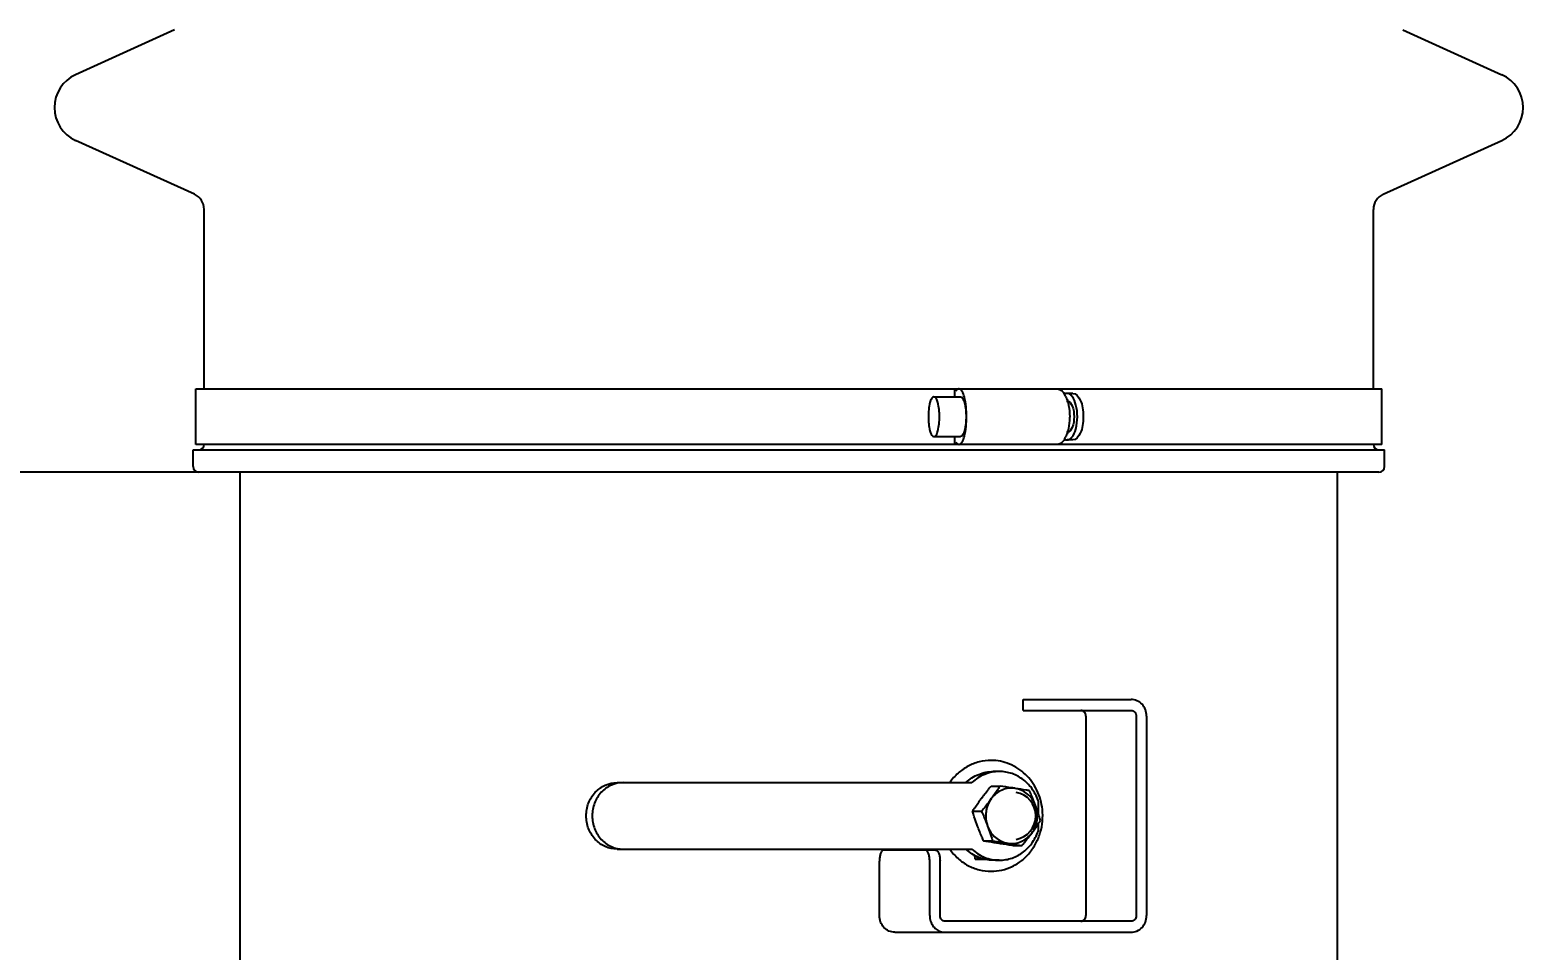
# Model space of a CAD drawing. Header units: millimetres. Extents: x 11802 to 19889, y -472 to 9054.
# Drawn here: x 12713.9 to 12983.4, y 6923.2 to 7089.2 of the extents above; entities that cross this region are included whole.
import ezdxf

# ---------------------------------------------------------------- set-up
doc = ezdxf.new("R2010")
doc.units = ezdxf.units.MM
doc.header["$LTSCALE"] = 307.34
doc.header["$PDMODE"] = 3
doc.header["$PDSIZE"] = 8
doc.layers.get('0').update_dxf_attribs({"linetype": 'CONTINUOUS'})
doc.layers.get('Defpoints').update_dxf_attribs({"linetype": 'CONTINUOUS'})
doc.styles.get("Standard").update_dxf_attribs({"font": 'calibri.ttf'})
doc.dimstyles.new('DIMSTYLE_1', dxfattribs={"dimtxt": 35, "dimasz": 35, "dimexe": 1.5, "dimexo": 1, "dimgap": 0.875, "dimtad": 1, "dimdsep": 46, "dimtxsty": 'Standard', "dimblk": '_FILLED', "dimblk1": '_FILLED', "dimblk2": '_FILLED', "dimcen": 0.09, "dimazin": 2, "dimtp": 0.01, "dimtm": 0.01, "dimtfac": 1, "dimtofl": 0, "dimtmove": 0, "dimatfit": 3, "dimldrblk": '_FILLED', "dimfxl": 1, "dimtolj": 1, "dimarcsym": 0})

# ---------------------------------------------------------------- blocks, each defined once
blk = doc.blocks.new('_FILLED')
at = {"color": 0, "linetype": 'ByBlock'}
blk.add_solid([(0, 0), (-1, 0.2143), (-1, -0.2143)], dxfattribs=at)
blk = doc.blocks.new('*D785')
at = {"color": 0, "linetype": 'Continuous', "lineweight": -2}
for p, q in [((12802.23, 7509.42), (12617.66, 7509.42)), ((12619.16, 7044.42), (12619.16, 7474.42)), ((12802.23, 7009.42), (12617.66, 7009.42))]:
    blk.add_line(p, q, dxfattribs=at)
at = {"layer": 'Defpoints', "color": 0}
for p in [(12619.16, 7509.42), (12803.23, 7509.42), (12803.23, 7009.42)]:
    blk.add_point(p, dxfattribs=at)
at = {"color": 0, "linetype": 'ByBlock', "lineweight": -2, "xscale": 35, "yscale": 35, "zscale": 35}
for p, rotation in [((12619.16, 7509.42), 90), ((12619.16, 7009.42), 270)]:
    blk.add_blockref('_FILLED', p, dxfattribs=dict(at, rotation=rotation))
at = {"color": 0, "insert": (12571.62, 7259.08), "char_height": 35, "attachment_point": 2, "rotation": 90, "line_spacing_factor": 0.9}
blk.add_mtext('\\A1;B', dxfattribs=at)
blk = doc.blocks.new('*D789')
at = {"color": 0, "linetype": 'Continuous', "lineweight": -2}
for p, q in [((12841.83, 7799.92), (12420.68, 7799.92)), ((12422.18, 6274.92), (12422.18, 7764.92)), ((12287.83, 6239.92), (12423.68, 6239.92))]:
    blk.add_line(p, q, dxfattribs=at)
at = {"layer": 'Defpoints', "color": 0}
for p in [(12422.18, 7799.92), (12842.83, 7799.92), (12286.83, 6239.92)]:
    blk.add_point(p, dxfattribs=at)
at = {"color": 0, "linetype": 'ByBlock', "lineweight": -2, "xscale": 35, "yscale": 35, "zscale": 35}
for p, rotation in [((12422.18, 7799.92), 90), ((12422.18, 6239.92), 270)]:
    blk.add_blockref('_FILLED', p, dxfattribs=dict(at, rotation=rotation))
at = {"color": 0, "insert": (12374.64, 7011.81), "char_height": 35, "attachment_point": 2, "rotation": 90, "line_spacing_factor": 0.9}
blk.add_mtext('\\A1;G', dxfattribs=at)

msp = doc.modelspace()

# ---------------------------------------------------------------- linework, layer by layer
at = {"color": 0, "linetype": 'Continuous'}
for p, q in [((12740.05573, 7089.1887), (12722.17309, 7081.09318)), ((12961.70509, 7089.1887), (12979.58773, 7081.09318)), ((12743.61764, 7059.5422), (12722.17309, 7069.25021)), ((12958.14318, 7059.5422), (12979.58773, 7069.25021)), ((12745.38041, 7024.4217), (12745.38041, 7056.80921)), ((12956.38041, 7024.4217), (12956.38041, 7056.80921)), ((12743.88041, 7014.4217), (12743.88041, 7024.4217)), ((12743.88041, 7024.4217), (12957.88041, 7024.4217)), ((12877.07642, 7023.00923), (12881.87596, 7023.00923)), ((12880.87454, 7023.00923), (12880.87454, 7024.4217)), ((12881.06579, 7024.0812), (12881.01595, 7024.04815)), ((12902.17245, 7023.6248), (12901.10077, 7023.6248)), ((12957.88041, 7014.4217), (12957.88041, 7024.4217)), ((12877.07642, 7015.83417), (12881.87596, 7015.83417)), ((12880.87454, 7014.4217), (12880.87454, 7015.83417)), ((12881.01595, 7014.79524), (12881.06579, 7014.7622)), ((12902.17245, 7015.2186), (12901.10077, 7015.2186)), ((12743.38041, 7010.4217), (12743.38041, 7013.4217)), ((12743.38041, 7013.4217), (12958.38041, 7013.4217)), ((12957.88041, 7014.4217), (12743.88041, 7014.4217)), ((12958.38041, 7010.4217), (12958.38041, 7013.4217)), ((12957.38041, 7009.4217), (12744.38041, 7009.4217)), ((12751.88041, 6857.73433), (12751.88041, 7009.4217)), ((12949.88041, 6857.47813), (12949.88041, 7009.4217)), ((12893.17564, 6966.4217), (12893.17564, 6968.4217)), ((12893.17564, 6968.4217), (12912.65452, 6968.4217)), ((12893.17564, 6966.4217), (12912.65452, 6966.4217)), ((12904.5135, 6965.4217), (12904.5135, 6929.4217)), ((12913.58634, 6965.4217), (12913.58634, 6929.4217)), ((12915.44999, 6965.4217), (12915.44999, 6929.4217)), ((12888.87886, 6955.4217), (12887.79012, 6955.4217)), ((12819.91661, 6953.4217), (12883.94812, 6953.4217)), ((12887.39325, 6952.78758), (12889.00347, 6952.78758)), ((12895.95932, 6947.71562), (12895.95932, 6949.92426)), ((12884.05588, 6948.25924), (12885.66611, 6948.25924)), ((12895.95932, 6944.91913), (12895.95932, 6946.05103)), ((12886.04148, 6942.89336), (12887.65171, 6942.89336)), ((12891.36446, 6942.05582), (12892.97468, 6942.05582)), ((12819.91661, 6941.4217), (12883.94812, 6941.4217)), ((12867.24059, 6929.4217), (12867.24059, 6939.2217)), ((12877.45125, 6941.2217), (12867.96642, 6941.2217)), ((12876.31343, 6929.4217), (12876.31343, 6939.2217)), ((12878.17708, 6929.4217), (12878.17708, 6939.2217)), ((12884.53289, 6939.60593), (12884.44272, 6940.30878)), ((12884.53289, 6939.60593), (12884.8958, 6939.60593)), ((12884.53289, 6939.60593), (12886.31877, 6939.58986)), ((12884.83165, 6940.10598), (12884.8958, 6939.60593)), ((12884.8958, 6939.60593), (12886.30754, 6939.59322)), ((12888.87886, 6939.4217), (12887.79012, 6939.4217)), ((12890.22622, 6939.55796), (12890.48654, 6939.55562)), ((12890.48654, 6939.55562), (12890.49831, 6939.63719)), ((12912.65452, 6928.4217), (12879.1089, 6928.4217)), ((12870.03606, 6926.4217), (12912.65452, 6926.4217))]:
    msp.add_line(p, q, dxfattribs=at)
for centre, radius, start, end in [((12724.85376, 7075.1717), 6.5, 114.3563913, 245.6436087), ((12976.90706, 7075.1717), 6.5, 294.3563913, 65.6436087), ((12742.38041, 7056.80921), 3, 0, 65.6436087), ((12959.38041, 7056.80921), 3, 114.3563913, 180), ((12897.47762, 7021.52515), 3.72988, 30.0759438, 32.1679593), ((12896.98675, 7021.24509), 4.29501, 25.8803255, 30.0273154), ((12894.13947, 7020.10821), 7.36544, 15.3901158, 17.4535047), ((12897.44664, 7017.33666), 3.76591, 328.2565485, 329.9214276), ((12896.98647, 7017.59845), 4.29532, 329.9759501, 334.1195718), ((12894.13947, 7018.73519), 7.36544, 342.5464953, 344.6098842), ((12900.50601, 7016.92415), 1.90482, 316.2754014, 317.7206998), ((12744.38041, 7014.4217), 1, 270, 0), ((12957.38041, 7014.4217), 1, 180, 270), ((12744.38041, 7010.4217), 1, 180, 270), ((12957.38041, 7010.4217), 1, 270, 0), ((12921.37337, 6924.1749), 44.41145, 143.4499366, 143.6097393), ((12891.16383, 6947.4217), 4.3, 279.9167594, 80.0832406)]:
    msp.add_arc(centre, radius, start, end, dxfattribs=at)
for points, knots in [([(12877.07642, 7023.00923), (12876.9191, 7023.00923), (12876.56036, 7022.63459), (12876.18762, 7021.43444), (12876.07077, 7020.27292), (12876.07077, 7019.4217)], [0, 0, 0, 0, 0.121986884, 0.339969656, 1, 1, 1, 1]), ([(12878.08208, 7019.4217), (12878.08208, 7020.27292), (12877.96522, 7021.43444), (12877.59249, 7022.63459), (12877.23375, 7023.00923), (12877.07642, 7023.00923)], [0, 0, 0, 0, 0.660030673, 0.87801327, 1, 1, 1, 1]), ([(12881.01595, 7024.04819), (12880.97077, 7024.04747), (12880.89556, 7024.21282), (12880.88229, 7024.33015), (12880.87454, 7024.4217)], [0, 0, 0, 0, 0.329707133, 1, 1, 1, 1]), ([(12881.11858, 7024.14988), (12881.10957, 7024.13888), (12881.09163, 7024.11625), (12881.07438, 7024.09308), (12881.06579, 7024.0812)], [0, 0, 0, 0, 0.492236339, 1, 1, 1, 1]), ([(12881.57553, 7024.42163), (12881.53638, 7024.42166), (12881.35443, 7024.39351), (12881.20842, 7024.25958), (12881.11858, 7024.14988)], [0, 0, 0, 0, 0.216369771, 1, 1, 1, 1]), ([(12882.97694, 7019.4217), (12882.97694, 7020.60807), (12882.81439, 7022.22688), (12882.2945, 7023.89949), (12881.79475, 7024.42144), (12881.57553, 7024.42163)], [0, 0, 0, 0, 0.660058511, 0.878030608, 1, 1, 1, 1]), ([(12881.87554, 7023.00917), (12882.03277, 7023.00952), (12882.39186, 7022.63501), (12882.76471, 7021.43496), (12882.88161, 7020.27314), (12882.88161, 7019.4217)], [0, 0, 0, 0, 0.121907257, 0.339855101, 1, 1, 1, 1]), ([(12899.36144, 7024.42163), (12899.47574, 7024.42157), (12900.01548, 7024.32198), (12900.41025, 7023.86795), (12900.63493, 7023.51095)], [0, 0, 0, 0, 0.213212852, 1, 1, 1, 1]), ([(12902.0322, 7023.0604), (12901.99809, 7023.10495), (12901.86758, 7023.26347), (12901.71147, 7023.4033), (12901.58372, 7023.48078)], [0, 0, 0, 0, 0.273018465, 1, 1, 1, 1]), ([(12902.96168, 7019.4217), (12902.96168, 7020.12675), (12902.82714, 7021.3897), (12902.37304, 7022.61522), (12902.0322, 7023.0604)], [0, 0, 0, 0, 0.557034882, 1, 1, 1, 1]), ([(12902.17279, 7023.62472), (12902.77343, 7023.62434), (12903.56511, 7022.48096), (12903.93629, 7020.99228), (12904.03335, 7019.95993), (12904.03335, 7019.4217)], [0, 0, 0, 0, 0.372427288, 0.666269096, 1, 1, 1, 1]), ([(12901.17094, 7022.27427), (12901.57751, 7022.22276), (12902.2715, 7021.10599), (12902.36571, 7020.08615), (12902.36571, 7019.4217)], [0, 0, 0, 0, 0.381485348, 1, 1, 1, 1]), ([(12901.24079, 7022.06292), (12901.29664, 7021.86022), (12901.49756, 7020.9937), (12901.57487, 7020.10036), (12901.57487, 7019.4217)], [0, 0, 0, 0, 0.236530803, 1, 1, 1, 1]), ([(12876.07077, 7019.4217), (12876.07077, 7018.57042), (12876.18753, 7017.4088), (12876.56045, 7016.20876), (12876.91919, 7015.83416), (12877.07649, 7015.83421)], [0, 0, 0, 0, 0.660071189, 0.878037689, 1, 1, 1, 1]), ([(12877.07649, 7015.83421), (12877.23379, 7015.83426), (12877.59241, 7016.20886), (12877.96536, 7017.40891), (12878.08208, 7018.57046), (12878.08208, 7019.4217)], [0, 0, 0, 0, 0.121971166, 0.339941574, 1, 1, 1, 1]), ([(12881.57553, 7014.42177), (12881.79475, 7014.42195), (12882.2945, 7014.94391), (12882.81439, 7016.61652), (12882.97694, 7018.23533), (12882.97694, 7019.4217)], [0, 0, 0, 0, 0.121969392, 0.339941489, 1, 1, 1, 1]), ([(12882.88161, 7019.4217), (12882.88161, 7018.57047), (12882.76476, 7017.40895), (12882.39202, 7016.2088), (12882.03328, 7015.83417), (12881.87596, 7015.83417)], [0, 0, 0, 0, 0.660030673, 0.87801327, 1, 1, 1, 1]), ([(12902.36571, 7019.4217), (12902.36571, 7018.75719), (12902.27149, 7017.73752), (12901.57755, 7016.62046), (12901.17103, 7016.56914)], [0, 0, 0, 0, 0.618577144, 1, 1, 1, 1]), ([(12901.57487, 7019.4217), (12901.57487, 7019.19068), (12901.54715, 7018.30243), (12901.41553, 7017.41465), (12901.24079, 7016.78047)], [0, 0, 0, 0, 0.259912828, 1, 1, 1, 1]), ([(12901.91534, 7015.64269), (12902.3029, 7016.06883), (12902.81382, 7017.35474), (12902.96168, 7018.67286), (12902.96168, 7019.4217)], [0, 0, 0, 0, 0.434782553, 1, 1, 1, 1]), ([(12904.03335, 7019.4217), (12904.03335, 7018.88347), (12903.93629, 7017.85112), (12903.56511, 7016.36244), (12902.77343, 7015.21906), (12902.17279, 7015.21868)], [0, 0, 0, 0, 0.3337308, 0.627572604, 1, 1, 1, 1]), ([(12880.87454, 7014.4217), (12880.88229, 7014.51325), (12880.89556, 7014.63057), (12880.97077, 7014.79592), (12881.01595, 7014.7952)], [0, 0, 0, 0, 0.670292867, 1, 1, 1, 1]), ([(12881.06579, 7014.7622), (12881.07438, 7014.75032), (12881.09163, 7014.72715), (12881.10957, 7014.70451), (12881.11858, 7014.69351)], [0, 0, 0, 0, 0.507763661, 1, 1, 1, 1]), ([(12881.11858, 7014.69351), (12881.15285, 7014.65167), (12881.27275, 7014.51977), (12881.44945, 7014.42166), (12881.57553, 7014.42177)], [0, 0, 0, 0, 0.300214045, 1, 1, 1, 1]), ([(12900.64922, 7015.35534), (12900.56201, 7015.21445), (12900.25724, 7014.77676), (12899.73732, 7014.42197), (12899.36144, 7014.42177)], [0, 0, 0, 0, 0.305946149, 1, 1, 1, 1]), ([(12901.10117, 7015.21867), (12901.16875, 7015.21872), (12901.46567, 7015.25561), (12901.72473, 7015.44256), (12901.88257, 7015.60755)], [0, 0, 0, 0, 0.228368921, 1, 1, 1, 1]), ([(12904.5135, 6965.4217), (12904.5135, 6965.67435), (12904.36513, 6966.07077), (12903.95173, 6966.36763), (12903.70323, 6966.4217), (12903.58168, 6966.4217)], [0, 0, 0, 0, 0.507135658, 0.756011194, 1, 1, 1, 1]), ([(12915.44999, 6965.4217), (12915.44999, 6965.81091), (12915.30783, 6966.5899), (12914.69336, 6967.58591), (12913.76456, 6968.26144), (12913.01916, 6968.4217), (12912.65452, 6968.4217)], [0, 0, 0, 0, 0.258103282, 0.511521316, 0.758193289, 1, 1, 1, 1]), ([(12912.65452, 6966.4217), (12912.77607, 6966.4217), (12913.02457, 6966.36763), (12913.43797, 6966.07077), (12913.58634, 6965.67435), (12913.58634, 6965.4217)], [0, 0, 0, 0, 0.243988708, 0.492864217, 1, 1, 1, 1]), ([(12887.3898, 6957.42169), (12886.67193, 6957.42172), (12885.22439, 6957.24082), (12883.17897, 6956.44302), (12881.36145, 6955.16483), (12880.37243, 6954.04547), (12879.94457, 6953.43543)], [0, 0, 0, 0, 0.245877322, 0.493652483, 0.744788214, 1, 1, 1, 1]), ([(12882.85938, 6953.4217), (12883.52099, 6954.04787), (12885.07194, 6955.06339), (12886.89499, 6955.42172), (12887.79026, 6955.42169)], [0, 0, 0, 0, 0.504339143, 1, 1, 1, 1]), ([(12888.879, 6955.42169), (12887.98373, 6955.42172), (12886.16068, 6955.06339), (12884.60973, 6954.04787), (12883.94812, 6953.4217)], [0, 0, 0, 0, 0.495660857, 1, 1, 1, 1]), ([(12896.64535, 6948.57707), (12896.51616, 6949.76904), (12895.85706, 6952.10583), (12894.09171, 6954.55608), (12892.26089, 6956.01109), (12890.7304, 6956.81622), (12889.08907, 6957.31041), (12887.95428, 6957.42166), (12887.3898, 6957.42169)], [0, 0, 0, 0, 0.25742409, 0.509805176, 0.634131568, 0.7570133, 0.878801246, 1, 1, 1, 1]), ([(12895.95932, 6949.92426), (12895.71869, 6950.70834), (12895.00956, 6952.20096), (12893.34106, 6953.99371), (12891.23087, 6955.15359), (12889.65539, 6955.42166), (12888.879, 6955.42169)], [0, 0, 0, 0, 0.257337655, 0.509496025, 0.756398428, 1, 1, 1, 1]), ([(12814.32568, 6947.4217), (12814.32568, 6948.2001), (12814.60999, 6949.75807), (12815.83888, 6951.75016), (12817.69656, 6953.10119), (12819.18736, 6953.4217), (12819.91661, 6953.4217)], [0, 0, 0, 0, 0.258093918, 0.511521544, 0.758202187, 1, 1, 1, 1]), ([(12821.00535, 6953.4217), (12820.2761, 6953.4217), (12818.7853, 6953.10119), (12816.92762, 6951.75016), (12815.69873, 6949.75807), (12815.41442, 6948.2001), (12815.41442, 6947.4217)], [0, 0, 0, 0, 0.241797839, 0.488478489, 0.741906108, 1, 1, 1, 1]), ([(12885.69602, 6950.62302), (12885.83125, 6950.80545), (12886.38293, 6951.53789), (12886.95545, 6952.25446), (12887.39325, 6952.78758)], [0, 0, 0, 0, 0.247658922, 1, 1, 1, 1]), ([(12889.00347, 6952.78758), (12888.88072, 6952.59953), (12888.37482, 6951.83374), (12887.84825, 6951.08148), (12887.43696, 6950.52341)], [0, 0, 0, 0, 0.244672236, 1, 1, 1, 1]), ([(12891.76713, 6952.36881), (12891.54182, 6952.40426), (12890.62117, 6952.54758), (12889.69966, 6952.68536), (12889.00347, 6952.78758)], [0, 0, 0, 0, 0.244793156, 1, 1, 1, 1]), ([(12884.05588, 6948.25924), (12884.17863, 6948.44729), (12884.68453, 6949.21309), (12885.2111, 6949.96534), (12885.62239, 6950.52341)], [0, 0, 0, 0, 0.244670897, 1, 1, 1, 1]), ([(12887.43696, 6950.52341), (12887.29629, 6950.33255), (12886.7216, 6949.56575), (12886.12375, 6948.81653), (12885.66611, 6948.25924)], [0, 0, 0, 0, 0.247440163, 1, 1, 1, 1]), ([(12887.43696, 6950.52341), (12887.18334, 6950.17928), (12886.76103, 6949.41718), (12886.42847, 6948.15205), (12886.41022, 6946.83836), (12886.61068, 6945.98274), (12886.76108, 6945.5763)], [0, 0, 0, 0, 0.247263316, 0.497682656, 0.749336331, 1, 1, 1, 1]), ([(12891.76713, 6952.36881), (12891.36663, 6952.43182), (12890.54135, 6952.44518), (12889.34419, 6952.1189), (12888.26883, 6951.47211), (12887.68619, 6950.86157), (12887.43696, 6950.52341)], [0, 0, 0, 0, 0.246397826, 0.493907251, 0.744698042, 1, 1, 1, 1]), ([(12894.32645, 6951.95004), (12894.1205, 6951.98494), (12893.26803, 6952.12839), (12892.41474, 6952.26691), (12891.76713, 6952.36881)], [0, 0, 0, 0, 0.241633461, 1, 1, 1, 1]), ([(12895.42142, 6949.26709), (12895.2728, 6949.66871), (12894.87791, 6950.43239), (12894.02348, 6951.38081), (12892.96716, 6952.06169), (12892.16989, 6952.30544), (12891.76713, 6952.36881)], [0, 0, 0, 0, 0.256376991, 0.508396075, 0.755909563, 1, 1, 1, 1]), ([(12895.42142, 6949.26709), (12895.33793, 6949.49271), (12894.99437, 6950.39562), (12894.61923, 6951.28628), (12894.32645, 6951.95004)], [0, 0, 0, 0, 0.249025544, 1, 1, 1, 1]), ([(12819.91661, 6941.4217), (12819.18736, 6941.4217), (12817.69656, 6941.74221), (12815.83888, 6943.09324), (12814.60999, 6945.08532), (12814.32568, 6946.64329), (12814.32568, 6947.4217)], [0, 0, 0, 0, 0.241797839, 0.488478489, 0.741906108, 1, 1, 1, 1]), ([(12815.41442, 6947.4217), (12815.41442, 6946.64329), (12815.69873, 6945.08532), (12816.92762, 6943.09324), (12818.7853, 6941.74221), (12820.2761, 6941.4217), (12821.00535, 6941.4217)], [0, 0, 0, 0, 0.258093918, 0.511521544, 0.758202187, 1, 1, 1, 1]), ([(12884.94651, 6945.5763), (12884.86358, 6945.80041), (12884.54456, 6946.68721), (12884.25738, 6947.58528), (12884.05588, 6948.25924)], [0, 0, 0, 0, 0.253561887, 1, 1, 1, 1]), ([(12885.66611, 6948.25924), (12885.76376, 6948.03785), (12886.14878, 6947.1519), (12886.50981, 6946.25533), (12886.76108, 6945.5763)], [0, 0, 0, 0, 0.250494041, 1, 1, 1, 1]), ([(12887.38926, 6937.42171), (12888.04344, 6937.42168), (12889.36081, 6937.57152), (12891.24178, 6938.23452), (12892.9504, 6939.30501), (12894.40999, 6940.73379), (12895.55747, 6942.45638), (12896.34351, 6944.39655), (12896.73472, 6946.46801), (12896.72094, 6947.87969), (12896.64535, 6948.57707)], [0, 0, 0, 0, 0.120363708, 0.241505304, 0.3640535, 0.488375005, 0.614517418, 0.742213377, 0.870935898, 1, 1, 1, 1]), ([(12894.74554, 6944.31999), (12894.99916, 6944.66411), (12895.42147, 6945.42622), (12895.75403, 6946.69134), (12895.77228, 6948.00504), (12895.57182, 6948.86066), (12895.42142, 6949.26709)], [0, 0, 0, 0, 0.247263316, 0.497682656, 0.749336331, 1, 1, 1, 1]), ([(12896.31205, 6946.58415), (12896.24555, 6946.80656), (12895.97018, 6947.7078), (12895.66791, 6948.60098), (12895.42142, 6949.26709)], [0, 0, 0, 0, 0.246323837, 1, 1, 1, 1]), ([(12886.04148, 6942.89336), (12885.94382, 6943.11476), (12885.55881, 6944.0007), (12885.19778, 6944.89727), (12884.94651, 6945.5763)], [0, 0, 0, 0, 0.250494041, 1, 1, 1, 1]), ([(12886.76108, 6945.5763), (12886.90969, 6945.17468), (12887.30417, 6944.41136), (12887.88007, 6943.77245), (12888.201, 6943.50004)], [0, 0, 0, 0, 0.504285923, 1, 1, 1, 1]), ([(12886.76108, 6945.5763), (12886.84401, 6945.3522), (12887.16303, 6944.46539), (12887.45021, 6943.56733), (12887.65171, 6942.89336)], [0, 0, 0, 0, 0.253561887, 1, 1, 1, 1]), ([(12888.879, 6939.42171), (12889.65539, 6939.42174), (12891.23087, 6939.6898), (12893.34106, 6940.84968), (12895.00956, 6942.64244), (12895.71869, 6944.13506), (12895.95932, 6944.91913)], [0, 0, 0, 0, 0.243601572, 0.490503975, 0.742662345, 1, 1, 1, 1]), ([(12894.74554, 6944.31999), (12894.88457, 6944.50864), (12895.42325, 6945.2518), (12895.93844, 6946.01183), (12896.31205, 6946.58415)], [0, 0, 0, 0, 0.255333404, 1, 1, 1, 1]), ([(12888.6008, 6942.47459), (12888.38, 6942.50933), (12887.52627, 6942.64505), (12886.67341, 6942.78626), (12886.04148, 6942.89336)], [0, 0, 0, 0, 0.258555617, 1, 1, 1, 1]), ([(12887.65171, 6942.89336), (12887.88615, 6942.85894), (12888.80788, 6942.72277), (12889.72902, 6942.58258), (12890.41537, 6942.47459)], [0, 0, 0, 0, 0.254310485, 1, 1, 1, 1]), ([(12888.201, 6943.50004), (12888.5162, 6943.23251), (12889.21574, 6942.78137), (12890.01261, 6942.53796), (12890.41537, 6942.47459)], [0, 0, 0, 0, 0.503481467, 1, 1, 1, 1]), ([(12891.36446, 6942.05582), (12891.13002, 6942.09024), (12890.20829, 6942.22641), (12889.28714, 6942.3666), (12888.6008, 6942.47459)], [0, 0, 0, 0, 0.254310485, 1, 1, 1, 1]), ([(12890.41537, 6942.47459), (12890.81587, 6942.41157), (12891.64115, 6942.39822), (12892.83831, 6942.7245), (12893.91367, 6943.37128), (12894.49631, 6943.98182), (12894.74554, 6944.31999)], [0, 0, 0, 0, 0.246397826, 0.493907251, 0.744698042, 1, 1, 1, 1]), ([(12890.41537, 6942.47459), (12890.63616, 6942.43985), (12891.48989, 6942.30413), (12892.34275, 6942.16292), (12892.97468, 6942.05582)], [0, 0, 0, 0, 0.258555617, 1, 1, 1, 1]), ([(12892.97468, 6942.05582), (12893.12788, 6942.24238), (12893.73255, 6942.98568), (12894.32027, 6943.74296), (12894.74554, 6944.31999)], [0, 0, 0, 0, 0.251932137, 1, 1, 1, 1]), ([(12867.96642, 6941.2217), (12867.86083, 6941.2217), (12867.6922, 6941.10052), (12867.55055, 6940.87406), (12867.39559, 6940.51537), (12867.27371, 6939.95634), (12867.24059, 6939.47749), (12867.24059, 6939.2217)], [0, 0, 0, 0, 0.140964878, 0.240377184, 0.361400807, 0.658500358, 1, 1, 1, 1]), ([(12876.31343, 6939.2217), (12876.31343, 6939.47749), (12876.28031, 6939.95634), (12876.15843, 6940.51537), (12876.00347, 6940.87406), (12875.86182, 6941.10052), (12875.69319, 6941.2217), (12875.5876, 6941.2217)], [0, 0, 0, 0, 0.341499642, 0.638599193, 0.759622816, 0.859035122, 1, 1, 1, 1]), ([(12877.45125, 6941.2217), (12877.55684, 6941.2217), (12877.72546, 6941.10052), (12877.86711, 6940.87406), (12878.02207, 6940.51537), (12878.14396, 6939.95634), (12878.17708, 6939.47749), (12878.17708, 6939.2217)], [0, 0, 0, 0, 0.140964878, 0.240377184, 0.361400807, 0.658500358, 1, 1, 1, 1]), ([(12879.93937, 6941.41538), (12880.3671, 6940.80434), (12881.3562, 6939.68306), (12883.17473, 6938.40248), (12885.2218, 6937.60303), (12886.67071, 6937.42174), (12887.38926, 6937.42171)], [0, 0, 0, 0, 0.255219077, 0.50635724, 0.754129203, 1, 1, 1, 1]), ([(12887.79026, 6939.42171), (12886.89499, 6939.42168), (12885.07194, 6939.78001), (12883.52099, 6940.79552), (12882.85938, 6941.4217)], [0, 0, 0, 0, 0.495660857, 1, 1, 1, 1]), ([(12883.94812, 6941.4217), (12884.60973, 6940.79552), (12886.16068, 6939.78001), (12887.98373, 6939.42168), (12888.879, 6939.42171)], [0, 0, 0, 0, 0.504339143, 1, 1, 1, 1]), ([(12870.03606, 6926.4217), (12869.67142, 6926.4217), (12868.92601, 6926.58195), (12867.99722, 6927.25749), (12867.38275, 6928.25349), (12867.24059, 6929.03248), (12867.24059, 6929.4217)], [0, 0, 0, 0, 0.241806711, 0.488478684, 0.741896718, 1, 1, 1, 1]), ([(12876.4754, 6928.41538), (12876.57031, 6928.12935), (12876.84172, 6927.5865), (12877.46448, 6926.93721), (12878.24394, 6926.51833), (12878.82325, 6926.4217), (12879.1089, 6926.4217)], [0, 0, 0, 0, 0.257199534, 0.509278464, 0.756214591, 1, 1, 1, 1]), ([(12879.1089, 6928.4217), (12878.98735, 6928.4217), (12878.73885, 6928.47576), (12878.32545, 6928.77262), (12878.17708, 6929.16905), (12878.17708, 6929.4217)], [0, 0, 0, 0, 0.243988708, 0.492864217, 1, 1, 1, 1]), ([(12903.58168, 6928.4217), (12903.70323, 6928.4217), (12903.95173, 6928.47576), (12904.36513, 6928.77262), (12904.5135, 6929.16905), (12904.5135, 6929.4217)], [0, 0, 0, 0, 0.243988708, 0.492864217, 1, 1, 1, 1]), ([(12912.65452, 6926.4217), (12913.01916, 6926.4217), (12913.76456, 6926.58195), (12914.69336, 6927.25749), (12915.30783, 6928.25349), (12915.44999, 6929.03248), (12915.44999, 6929.4217)], [0, 0, 0, 0, 0.241806711, 0.488478684, 0.741896718, 1, 1, 1, 1]), ([(12913.58634, 6929.4217), (12913.58634, 6929.16905), (12913.43797, 6928.77262), (12913.02457, 6928.47576), (12912.77607, 6928.4217), (12912.65452, 6928.4217)], [0, 0, 0, 0, 0.507135658, 0.756011194, 1, 1, 1, 1])]:
    msp.add_open_spline(points, degree=3, knots=knots, dxfattribs=at)
for points in [[(12901.10077, 7023.6248), (12900.93425, 7023.6248), (12900.7644, 7023.569), (12900.62172, 7023.48314)], [(12900.851, 7023.11983), (12900.97671, 7022.86145), (12901.07956, 7022.59143), (12901.16581, 7022.31734)], [(12901.58372, 7023.48078), (12901.44009, 7023.5679), (12901.26876, 7023.6248), (12901.10077, 7023.6248)], [(12900.63278, 7015.3538), (12900.77293, 7015.27156), (12900.93868, 7015.21855), (12901.10117, 7015.21867)], [(12901.16581, 7016.52605), (12901.07956, 7016.25196), (12900.97671, 7015.98195), (12900.851, 7015.72357)], [(12876.31343, 6929.4217), (12876.31343, 6929.08194), (12876.3684, 6928.73785), (12876.4754, 6928.41538)]]:
    msp.add_open_spline(points, degree=3, dxfattribs=at)

# ---------------------------------------------------------------- dimensions: what is measured, and where the dimension line sits
for base, p1, p2, text, picture, middle in [((12422.18084, 7799.9217), (12286.83201, 6239.9217), (12842.83201, 7799.9217), 'G', '*D789', (12422.18084, 7011.81253)), ((12619.15863, 7509.4217), (12803.2301, 7009.4217), (12803.2301, 7509.4217), 'B', '*D785', (12619.15863, 7259.08124))]:
    dim = msp.add_linear_dim(base=base, p1=p1, p2=p2, angle=90, text=text, dimstyle='DIMSTYLE_1', dxfattribs=at)
    dim.commit()
    dim.dimension.update_dxf_attribs({"geometry": picture, "text_midpoint": middle, "dimtype": 160})

doc.saveas('drawing.dxf')
